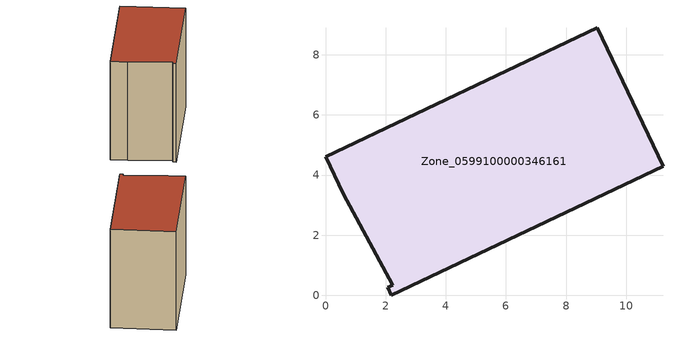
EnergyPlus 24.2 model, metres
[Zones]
Zone_0599100000346161
 floor ground (C_G): 2.24,0.34 0.58,3.38 0,4.61 9.03,8.9 11.22,4.29 2.19,0 2.06,0.26 z0
 wall outside (C_F): 2.19,0 11.22,4.29 9.03,8.9 0,4.61 0.58,3.38 2.24,0.34 2.06,0.26 2.19,0 z0:8.38
 roof outside (C_R): 0.58,3.38 2.24,0.34 2.06,0.26 2.19,0 11.22,4.29 9.03,8.9 0,4.61 z8.38
[BUILDING]
Pand.0599100000346161: North Axis=0; Terrain=City; Loads Convergence Tolerance Value=0.04; Temperature Convergence Tolerance Value=0.4; Solar Distribution=FullExterior; Maximum Number of Warmup Days=25; Minimum Number of Warmup Days=1
[Site:Location]
Rotterdam.The.Hague.AP_ZH_NLD Design_Conditions: Latitude=51.96; Longitude=4.45; Time Zone=1; Elevation=-4.5
[SITE:GROUNDTEMPERATURE:BUILDINGSURFACE]
18, 18, 18, 18, 18, 18, 18, 18, 18, 18, 18, 18
[MATERIAL] Thermal Absorptance=0.9; Solar Absorptance=0.7; Visible Absorptance=0.7
Name | Roughness | Thickness | Conductivity | Density | Specific Heat
G.TI.1992-2005 | MediumSmooth | 0.15 | 0.06 | 540 | 1210
F.TI.1992-2005 | Rough | 0.3 | 0.12 | 1920 | 840
R.TI.1992-2005 | MediumRough | 0.2 | 0.08 | 1500 | 1000
[CONSTRUCTION]
C_G: G.TI.1992-2005
C_F: F.TI.1992-2005
C_R: R.TI.1992-2005
[ZONE]
Zone_0599100000346161: Type=1; Multiplier=1; Ceiling Height=Autocalculate; Volume=Autocalculate; Floor Area=autocalculate; Part of Total Floor Area=Yes
[ZONEINFILTRATION:DESIGNFLOWRATE]
Infil_Zone_0599100000346161: Zone or ZoneList or Space or SpaceList=Zone_0599100000346161; Schedule=AlwaysOn; Design Flow Rate Calculation Method=Flow/Area; Flow Rate per Floor Area=0.0015; Constant Term Coefficient=1; Temperature Term Coefficient=0; Velocity Term Coefficient=0; Velocity Squared Term Coefficient=0
[HVACTEMPLATE:ZONE:IDEALLOADSAIRSYSTEM]
Zone_0599100000346161: Maximum Heating Supply Air Temperature=50; Minimum Cooling Supply Air Temperature=13; Maximum Heating Supply Air Humidity Ratio=0.0156; Minimum Cooling Supply Air Humidity Ratio=0.0077; Heating Limit=NoLimit; Cooling Limit=NoLimit; Dehumidification Control Type=ConstantSensibleHeatRatio; Cooling Sensible Heat Ratio=0.7; Dehumidification Setpoint=60; Humidification Control Type=None; Humidification Setpoint=30; Outdoor Air Method=None; Outdoor Air Flow Rate per Person=0.00944; Outdoor Air Flow Rate per Zone Floor Area=0; Outdoor Air Flow Rate per Zone=0; Demand Controlled Ventilation Type=None; Outdoor Air Economizer Type=NoEconomizer; Heat Recovery Type=None; Sensible Heat Recovery Effectiveness=0.7; Latent Heat Recovery Effectiveness=0.65
[ZONECONTROL:THERMOSTAT]
ThermostatControl_Zone_0599100000346161: Zone or ZoneList=Zone_0599100000346161; Control Type Schedule=DualSetpointControlType; Control 1=Thermostat_Zone_0599100000346161; Temperature Difference Between Cutout And Setpoint=0
[THERMOSTATSETPOINT:DUALSETPOINT]
Thermostat_Zone_0599100000346161: Heating Setpoint Temperature Schedule=HeatingSetpoint_Zone_0599100000346161; Cooling Setpoint Temperature Schedule=CoolingSetpoint_Zone_0599100000346161
[SCHEDULE:COMPACT]
HeatingSetpoint_Zone_0599100000346161: Through: 12/31, For: AllDays, Until: 24:00, 21
CoolingSetpoint_Zone_0599100000346161: Through: 12/31, For: AllDays, Until: 24:00, 24
DualSetpointControlType: Through: 12/31, For: AllDays, Until: 24:00, 4
AlwaysOn: Through: 12/31, For: AllDays, Until: 24:00, 1
